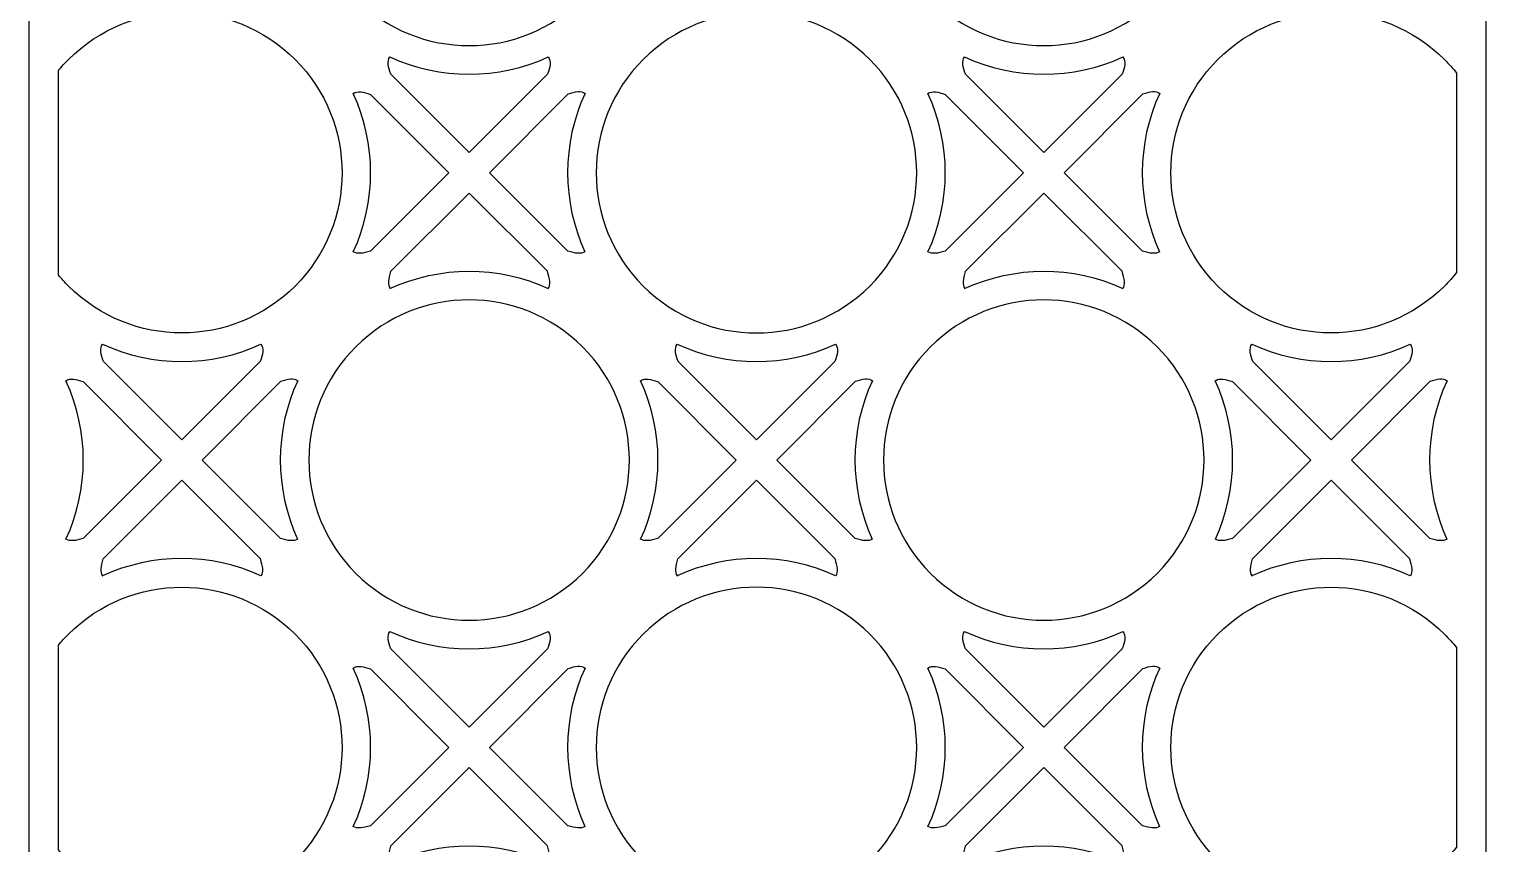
# Model space of a CAD drawing. Header units: centimetres. Extents: x -9.3 to 4.7, y -0.9 to 12.7.
# Drawn here: x -1.8 to 4.7, y 2.3 to 5.94 of the extents above; entities that cross this region are included whole.
import ezdxf

# ---------------------------------------------------------------- set-up
doc = ezdxf.new("R2010")
doc.units = ezdxf.units.CM
doc.header["$MEASUREMENT"] = 0
doc.layers.add('layer 1', color=7, linetype='Continuous')

msp = doc.modelspace()

# ---------------------------------------------------------------- linework, layer by layer
at = {"layer": 'layer 1', "color": 142}
for points, knots in [([(4.70471, -0.86993), (4.70471, -0.86993), (4.70471, -0.82396), (4.70471, -0.82396), (4.70471, -0.82396), (4.70471, -0.82396), (4.70471, -0.73895), (4.70471, -0.73895), (4.70471, -0.73895), (4.70471, -0.73895), (4.70471, 12.58783), (4.70471, 12.58783), (4.70471, 12.58783), (4.70471, 12.58783), (4.70471, 12.67946), (4.70471, 12.67946), (4.70471, 12.67946), (4.70471, 12.67946), (4.70471, 12.71882), (4.70471, 12.71882), (4.70471, 12.71882), (4.70471, 12.71882), (-1.67362, 12.71882), (-1.67362, 12.71882), (-1.67362, 12.71882), (-1.67362, 12.71882), (-1.70686, 12.71882), (-1.70686, 12.71882), (-1.70686, 12.71882), (-1.70686, 12.71882), (-1.8046, 12.71882), (-1.8046, 12.71882), (-1.8046, 12.71882), (-1.8046, 12.71882), (-1.8046, -0.73895), (-1.8046, -0.73895), (-1.8046, -0.73895), (-1.8046, -0.73895), (-1.8046, -0.76604), (-1.8046, -0.76604), (-1.8046, -0.76604), (-1.8046, -0.76604), (-1.8046, -0.86993), (-1.8046, -0.86993), (-1.8046, -0.86993), (-1.8046, -0.86993), (4.70471, -0.86993), (4.70471, -0.86993)], [0, 0, 0, 0, 0.0769231, 0.0769231, 0.0769231, 0.0769231, 0.1538462, 0.1538462, 0.1538462, 0.1538462, 0.2307692, 0.2307692, 0.2307692, 0.2307692, 0.3076923, 0.3076923, 0.3076923, 0.3076923, 0.3846154, 0.3846154, 0.3846154, 0.3846154, 0.4615385, 0.4615385, 0.4615385, 0.4615385, 0.5384615, 0.5384615, 0.5384615, 0.5384615, 0.6153846, 0.6153846, 0.6153846, 0.6153846, 0.6923077, 0.6923077, 0.6923077, 0.6923077, 0.7692308, 0.7692308, 0.7692308, 0.7692308, 0.8461538, 0.8461538, 0.8461538, 0.8461538, 1, 1, 1, 1]), ([(-0.34475, 7.0905), (-0.0652, 7.37006), (0.38823, 7.37006), (0.66777, 7.0905), (0.66777, 7.0905), (0.94733, 6.81096), (0.94733, 6.35754), (0.66777, 6.078), (0.66777, 6.078), (0.38823, 5.79844), (-0.0652, 5.79844), (-0.34475, 6.078), (-0.34475, 6.078), (-0.6243, 6.35754), (-0.6243, 6.81096), (-0.34475, 7.0905)], [0, 0, 0, 0, 0.2, 0.2, 0.2, 0.2, 0.4, 0.4, 0.4, 0.4, 0.6, 0.6, 0.6, 0.6, 1, 1, 1, 1]), ([(2.22316, 7.0905), (2.50271, 7.37006), (2.95614, 7.37006), (3.23568, 7.0905), (3.23568, 7.0905), (3.51522, 6.81096), (3.51522, 6.35754), (3.23568, 6.078), (3.23568, 6.078), (2.95614, 5.79844), (2.50271, 5.79844), (2.22316, 6.078), (2.22316, 6.078), (1.94362, 6.35754), (1.94362, 6.81096), (2.22316, 7.0905)], [0, 0, 0, 0, 0.2, 0.2, 0.2, 0.2, 0.4, 0.4, 0.4, 0.4, 0.6, 0.6, 0.6, 0.6, 1, 1, 1, 1]), ([(-1.67362, 4.84337), (-1.65953, 4.82641), (-1.64459, 4.80993), (-1.62869, 4.79404), (-1.62869, 4.79404), (-1.34916, 4.51449), (-0.89574, 4.51449), (-0.61618, 4.79404), (-0.61618, 4.79404), (-0.33663, 5.07359), (-0.33663, 5.52702), (-0.61618, 5.80656), (-0.61618, 5.80656), (-0.89574, 6.08612), (-1.34916, 6.08612), (-1.62869, 5.80656), (-1.62869, 5.80656), (-1.64459, 5.79066), (-1.65953, 5.77418), (-1.67362, 5.75723), (-1.67362, 5.75723), (-1.67362, 5.75723), (-1.67362, 4.84337), (-1.67362, 4.84337)], [0, 0, 0, 0, 0.1428571, 0.1428571, 0.1428571, 0.1428571, 0.2857143, 0.2857143, 0.2857143, 0.2857143, 0.4285714, 0.4285714, 0.4285714, 0.4285714, 0.5714286, 0.5714286, 0.5714286, 0.5714286, 0.7142857, 0.7142857, 0.7142857, 0.7142857, 1, 1, 1, 1]), ([(0.93921, 5.80656), (1.21875, 6.08612), (1.67218, 6.08612), (1.95173, 5.80656), (1.95173, 5.80656), (2.23128, 5.52702), (2.23128, 5.07359), (1.95173, 4.79404), (1.95173, 4.79404), (1.67218, 4.51449), (1.21875, 4.51449), (0.93921, 4.79404), (0.93921, 4.79404), (0.65965, 5.07359), (0.65965, 5.52702), (0.93921, 5.80656)], [0, 0, 0, 0, 0.2, 0.2, 0.2, 0.2, 0.4, 0.4, 0.4, 0.4, 0.6, 0.6, 0.6, 0.6, 1, 1, 1, 1]), ([(4.57372, 5.74596), (4.55702, 5.76691), (4.53902, 5.78717), (4.51963, 5.80656), (4.51963, 5.80656), (4.24008, 6.08612), (3.78666, 6.08612), (3.5071, 5.80656), (3.5071, 5.80656), (3.22756, 5.52702), (3.22756, 5.07359), (3.5071, 4.79404), (3.5071, 4.79404), (3.78666, 4.51449), (4.24008, 4.51449), (4.51963, 4.79404), (4.51963, 4.79404), (4.53902, 4.81343), (4.55702, 4.83369), (4.57372, 4.85464), (4.57372, 4.85464), (4.57372, 4.85464), (4.57372, 5.74596), (4.57372, 5.74596)], [0, 0, 0, 0, 0.1428571, 0.1428571, 0.1428571, 0.1428571, 0.2857143, 0.2857143, 0.2857143, 0.2857143, 0.4285714, 0.4285714, 0.4285714, 0.4285714, 0.5714286, 0.5714286, 0.5714286, 0.5714286, 0.7142857, 0.7142857, 0.7142857, 0.7142857, 1, 1, 1, 1]), ([(0.16152, 5.39078), (0.16152, 5.39078), (0.51183, 5.74109), (0.51183, 5.74109), (0.51183, 5.74109), (0.52251, 5.77145), (0.52976, 5.80006), (0.51517, 5.81781), (0.51517, 5.81781), (0.29137, 5.7146), (0.03161, 5.71459), (-0.19218, 5.8178), (-0.19218, 5.8178), (-0.20672, 5.80006), (-0.19957, 5.77151), (-0.18891, 5.74121), (-0.18891, 5.74121), (-0.18891, 5.74121), (0.16152, 5.39078), (0.16152, 5.39078)], [0, 0, 0, 0, 0.1666667, 0.1666667, 0.1666667, 0.1666667, 0.3333333, 0.3333333, 0.3333333, 0.3333333, 0.5, 0.5, 0.5, 0.5, 0.6666667, 0.6666667, 0.6666667, 0.6666667, 1, 1, 1, 1]), ([(2.72942, 5.39078), (2.72942, 5.39078), (3.07974, 5.74109), (3.07974, 5.74109), (3.07974, 5.74109), (3.09042, 5.77145), (3.09765, 5.80006), (3.08307, 5.81781), (3.08307, 5.81781), (2.85928, 5.7146), (2.5995, 5.71459), (2.37573, 5.8178), (2.37573, 5.8178), (2.36118, 5.80006), (2.36832, 5.7715), (2.37899, 5.7412), (2.37899, 5.7412), (2.37899, 5.7412), (2.72941, 5.39078), (2.72941, 5.39078), (2.72941, 5.39078), (2.72941, 5.39078), (2.72942, 5.39078), (2.72942, 5.39078)], [0, 0, 0, 0, 0.1428571, 0.1428571, 0.1428571, 0.1428571, 0.2857143, 0.2857143, 0.2857143, 0.2857143, 0.4285714, 0.4285714, 0.4285714, 0.4285714, 0.5714286, 0.5714286, 0.5714286, 0.5714286, 0.7142857, 0.7142857, 0.7142857, 0.7142857, 1, 1, 1, 1]), ([(-0.27902, 4.95024), (-0.27902, 4.95024), (0.07103, 5.30029), (0.07103, 5.30029), (0.07103, 5.30029), (0.07103, 5.30029), (-0.27934, 5.65066), (-0.27934, 5.65066), (-0.27934, 5.65066), (-0.3097, 5.66135), (-0.33829, 5.66856), (-0.35603, 5.65394), (-0.35603, 5.65394), (-0.25286, 5.43018), (-0.25283, 5.1705), (-0.356, 4.94672), (-0.356, 4.94672), (-0.33961, 4.9359), (-0.3122, 4.93937), (-0.27902, 4.95024)], [0, 0, 0, 0, 0.1666667, 0.1666667, 0.1666667, 0.1666667, 0.3333333, 0.3333333, 0.3333333, 0.3333333, 0.5, 0.5, 0.5, 0.5, 0.6666667, 0.6666667, 0.6666667, 0.6666667, 1, 1, 1, 1]), ([(0.60449, 5.65277), (0.60449, 5.65277), (0.252, 5.30029), (0.252, 5.30029), (0.252, 5.30029), (0.252, 5.30029), (0.60211, 4.95018), (0.60211, 4.95018), (0.60211, 4.95018), (0.63521, 4.93937), (0.66258, 4.93592), (0.67895, 4.94668), (0.67895, 4.94668), (0.57565, 5.17073), (0.57577, 5.43074), (0.67931, 5.65468), (0.67931, 5.65468), (0.6621, 5.66952), (0.63422, 5.66308), (0.60449, 5.65277)], [0, 0, 0, 0, 0.1666667, 0.1666667, 0.1666667, 0.1666667, 0.3333333, 0.3333333, 0.3333333, 0.3333333, 0.5, 0.5, 0.5, 0.5, 0.6666667, 0.6666667, 0.6666667, 0.6666667, 1, 1, 1, 1]), ([(2.28889, 4.95024), (2.28889, 4.95024), (2.63894, 5.30029), (2.63894, 5.30029), (2.63894, 5.30029), (2.63894, 5.30029), (2.60798, 5.33126), (2.60798, 5.33126), (2.60798, 5.33126), (2.60798, 5.33126), (2.28855, 5.65066), (2.28855, 5.65066), (2.28855, 5.65066), (2.2582, 5.66135), (2.22961, 5.66856), (2.21187, 5.65394), (2.21187, 5.65394), (2.31506, 5.43018), (2.31508, 5.1705), (2.21191, 4.94672), (2.21191, 4.94672), (2.22828, 4.9359), (2.25572, 4.93937), (2.28889, 4.95024)], [0, 0, 0, 0, 0.1428571, 0.1428571, 0.1428571, 0.1428571, 0.2857143, 0.2857143, 0.2857143, 0.2857143, 0.4285714, 0.4285714, 0.4285714, 0.4285714, 0.5714286, 0.5714286, 0.5714286, 0.5714286, 0.7142857, 0.7142857, 0.7142857, 0.7142857, 1, 1, 1, 1]), ([(3.17239, 5.65277), (3.17239, 5.65277), (2.81991, 5.30029), (2.81991, 5.30029), (2.81991, 5.30029), (2.81991, 5.30029), (3.17002, 4.95018), (3.17002, 4.95018), (3.17002, 4.95018), (3.20312, 4.93937), (3.23048, 4.93593), (3.24686, 4.94668), (3.24686, 4.94668), (3.14355, 5.17073), (3.14366, 5.43074), (3.24721, 5.65468), (3.24721, 5.65468), (3.22999, 5.66952), (3.20213, 5.66308), (3.17239, 5.65277)], [0, 0, 0, 0, 0.1666667, 0.1666667, 0.1666667, 0.1666667, 0.3333333, 0.3333333, 0.3333333, 0.3333333, 0.5, 0.5, 0.5, 0.5, 0.6666667, 0.6666667, 0.6666667, 0.6666667, 1, 1, 1, 1]), ([(0.51155, 4.85977), (0.5224, 4.82661), (0.52589, 4.7992), (0.51508, 4.78283), (0.51508, 4.78283), (0.29106, 4.88612), (0.03109, 4.886), (-0.19286, 4.78248), (-0.19286, 4.78248), (-0.19286, 4.78248), (-0.19196, 4.78337), (-0.19196, 4.78337), (-0.19196, 4.78337), (-0.20305, 4.79928), (-0.20009, 4.82606), (-0.1897, 4.85858), (-0.1897, 4.85858), (-0.1897, 4.85858), (0.16152, 5.2098), (0.16152, 5.2098), (0.16152, 5.2098), (0.16152, 5.2098), (0.51155, 4.85977), (0.51155, 4.85977)], [0, 0, 0, 0, 0.1428571, 0.1428571, 0.1428571, 0.1428571, 0.2857143, 0.2857143, 0.2857143, 0.2857143, 0.4285714, 0.4285714, 0.4285714, 0.4285714, 0.5714286, 0.5714286, 0.5714286, 0.5714286, 0.7142857, 0.7142857, 0.7142857, 0.7142857, 1, 1, 1, 1]), ([(3.07946, 4.85977), (3.09031, 4.82661), (3.09379, 4.7992), (3.08298, 4.78283), (3.08298, 4.78283), (2.85896, 4.88612), (2.599, 4.886), (2.37505, 4.78248), (2.37505, 4.78248), (2.37505, 4.78248), (2.37594, 4.78337), (2.37594, 4.78337), (2.37594, 4.78337), (2.36486, 4.79928), (2.36782, 4.82606), (2.37819, 4.85858), (2.37819, 4.85858), (2.37819, 4.85858), (2.72942, 5.2098), (2.72942, 5.2098), (2.72942, 5.2098), (2.72942, 5.2098), (3.07946, 4.85977), (3.07946, 4.85977)], [0, 0, 0, 0, 0.1428571, 0.1428571, 0.1428571, 0.1428571, 0.2857143, 0.2857143, 0.2857143, 0.2857143, 0.4285714, 0.4285714, 0.4285714, 0.4285714, 0.5714286, 0.5714286, 0.5714286, 0.5714286, 0.7142857, 0.7142857, 0.7142857, 0.7142857, 1, 1, 1, 1]), ([(-0.34475, 4.52261), (-0.0652, 4.80216), (0.38823, 4.80216), (0.66777, 4.52261), (0.66777, 4.52261), (0.94733, 4.24305), (0.94733, 3.78963), (0.66777, 3.51008), (0.66777, 3.51008), (0.38823, 3.23053), (-0.0652, 3.23053), (-0.34475, 3.51008), (-0.34475, 3.51008), (-0.6243, 3.78963), (-0.6243, 4.24305), (-0.34475, 4.52261)], [0, 0, 0, 0, 0.2, 0.2, 0.2, 0.2, 0.4, 0.4, 0.4, 0.4, 0.6, 0.6, 0.6, 0.6, 1, 1, 1, 1]), ([(2.22316, 4.52261), (2.50271, 4.80216), (2.95614, 4.80216), (3.23568, 4.52261), (3.23568, 4.52261), (3.51522, 4.24305), (3.51522, 3.78963), (3.23568, 3.51008), (3.23568, 3.51008), (2.95614, 3.23053), (2.50271, 3.23053), (2.22316, 3.51008), (2.22316, 3.51008), (1.94362, 3.78963), (1.94362, 4.24305), (2.22316, 4.52261)], [0, 0, 0, 0, 0.2, 0.2, 0.2, 0.2, 0.4, 0.4, 0.4, 0.4, 0.6, 0.6, 0.6, 0.6, 1, 1, 1, 1]), ([(-1.12243, 4.10683), (-1.12243, 4.10683), (-0.77211, 4.45716), (-0.77211, 4.45716), (-0.77211, 4.45716), (-0.76143, 4.48749), (-0.7542, 4.51611), (-0.76879, 4.53386), (-0.76879, 4.53386), (-0.99259, 4.43065), (-1.25235, 4.43063), (-1.47615, 4.53385), (-1.47615, 4.53385), (-1.49067, 4.51611), (-1.48353, 4.48755), (-1.47286, 4.45725), (-1.47286, 4.45725), (-1.47286, 4.45725), (-1.12243, 4.10683), (-1.12243, 4.10683)], [0, 0, 0, 0, 0.1666667, 0.1666667, 0.1666667, 0.1666667, 0.3333333, 0.3333333, 0.3333333, 0.3333333, 0.5, 0.5, 0.5, 0.5, 0.6666667, 0.6666667, 0.6666667, 0.6666667, 1, 1, 1, 1]), ([(1.44546, 4.10683), (1.44546, 4.10683), (1.7958, 4.45717), (1.7958, 4.45717), (1.7958, 4.45717), (1.80647, 4.48751), (1.8137, 4.51611), (1.79912, 4.53386), (1.79912, 4.53386), (1.57531, 4.43065), (1.31556, 4.43063), (1.09176, 4.53385), (1.09176, 4.53385), (1.07722, 4.51611), (1.08438, 4.48755), (1.09504, 4.45725), (1.09504, 4.45725), (1.09504, 4.45725), (1.44546, 4.10683), (1.44546, 4.10683)], [0, 0, 0, 0, 0.1666667, 0.1666667, 0.1666667, 0.1666667, 0.3333333, 0.3333333, 0.3333333, 0.3333333, 0.5, 0.5, 0.5, 0.5, 0.6666667, 0.6666667, 0.6666667, 0.6666667, 1, 1, 1, 1]), ([(4.01337, 4.10683), (4.01337, 4.10683), (4.36371, 4.45717), (4.36371, 4.45717), (4.36371, 4.45717), (4.37437, 4.48751), (4.38162, 4.51611), (4.36703, 4.53386), (4.36703, 4.53386), (4.14322, 4.43065), (3.88346, 4.43063), (3.65967, 4.53385), (3.65967, 4.53385), (3.64513, 4.51611), (3.65229, 4.48755), (3.66294, 4.45726), (3.66294, 4.45726), (3.66294, 4.45726), (4.01337, 4.10683), (4.01337, 4.10683)], [0, 0, 0, 0, 0.1666667, 0.1666667, 0.1666667, 0.1666667, 0.3333333, 0.3333333, 0.3333333, 0.3333333, 0.5, 0.5, 0.5, 0.5, 0.6666667, 0.6666667, 0.6666667, 0.6666667, 1, 1, 1, 1]), ([(-1.56298, 3.66628), (-1.56298, 3.66628), (-1.21292, 4.01634), (-1.21292, 4.01634), (-1.21292, 4.01634), (-1.21292, 4.01634), (-1.5633, 4.36671), (-1.5633, 4.36671), (-1.5633, 4.36671), (-1.59365, 4.3774), (-1.62224, 4.38459), (-1.63998, 4.37), (-1.63998, 4.37), (-1.53681, 4.14623), (-1.53678, 3.88654), (-1.63995, 3.66276), (-1.63995, 3.66276), (-1.62357, 3.65194), (-1.59614, 3.65542), (-1.56298, 3.66628)], [0, 0, 0, 0, 0.1666667, 0.1666667, 0.1666667, 0.1666667, 0.3333333, 0.3333333, 0.3333333, 0.3333333, 0.5, 0.5, 0.5, 0.5, 0.6666667, 0.6666667, 0.6666667, 0.6666667, 1, 1, 1, 1]), ([(-1.03194, 4.01634), (-1.03194, 4.01634), (-0.68186, 3.66624), (-0.68186, 3.66624), (-0.68186, 3.66624), (-0.64874, 3.65542), (-0.62137, 3.65197), (-0.605, 3.66274), (-0.605, 3.66274), (-0.70831, 3.88677), (-0.70819, 4.14679), (-0.60465, 4.37071), (-0.60465, 4.37071), (-0.62186, 4.38558), (-0.64972, 4.37911), (-0.67947, 4.36882), (-0.67947, 4.36882), (-0.67947, 4.36882), (-1.03194, 4.01634), (-1.03194, 4.01634)], [0, 0, 0, 0, 0.1666667, 0.1666667, 0.1666667, 0.1666667, 0.3333333, 0.3333333, 0.3333333, 0.3333333, 0.5, 0.5, 0.5, 0.5, 0.6666667, 0.6666667, 0.6666667, 0.6666667, 1, 1, 1, 1]), ([(1.00493, 3.66628), (1.00493, 3.66628), (1.35499, 4.01634), (1.35499, 4.01634), (1.35499, 4.01634), (1.35499, 4.01634), (1.35498, 4.01634), (1.35498, 4.01634), (1.35498, 4.01634), (1.35498, 4.01634), (1.0046, 4.36671), (1.0046, 4.36671), (1.0046, 4.36671), (0.97426, 4.3774), (0.94566, 4.38459), (0.92793, 4.37), (0.92793, 4.37), (1.03111, 4.14623), (1.03113, 3.88654), (0.92795, 3.66276), (0.92795, 3.66276), (0.94433, 3.65194), (0.97177, 3.65542), (1.00493, 3.66628)], [0, 0, 0, 0, 0.1428571, 0.1428571, 0.1428571, 0.1428571, 0.2857143, 0.2857143, 0.2857143, 0.2857143, 0.4285714, 0.4285714, 0.4285714, 0.4285714, 0.5714286, 0.5714286, 0.5714286, 0.5714286, 0.7142857, 0.7142857, 0.7142857, 0.7142857, 1, 1, 1, 1]), ([(1.53595, 4.01633), (1.53595, 4.01633), (1.88604, 3.66626), (1.88604, 3.66626), (1.88604, 3.66626), (1.91915, 3.65542), (1.94653, 3.65197), (1.96292, 3.66274), (1.96292, 3.66274), (1.8596, 3.88677), (1.85972, 4.14679), (1.96326, 4.37071), (1.96326, 4.37071), (1.94604, 4.38558), (1.91817, 4.37911), (1.88843, 4.36882), (1.88843, 4.36882), (1.88843, 4.36882), (1.53595, 4.01633), (1.53595, 4.01633)], [0, 0, 0, 0, 0.1666667, 0.1666667, 0.1666667, 0.1666667, 0.3333333, 0.3333333, 0.3333333, 0.3333333, 0.5, 0.5, 0.5, 0.5, 0.6666667, 0.6666667, 0.6666667, 0.6666667, 1, 1, 1, 1]), ([(3.57284, 3.66628), (3.57284, 3.66628), (3.92288, 4.01633), (3.92288, 4.01633), (3.92288, 4.01633), (3.92288, 4.01633), (3.57251, 4.36671), (3.57251, 4.36671), (3.57251, 4.36671), (3.54215, 4.3774), (3.51357, 4.38459), (3.49582, 4.37), (3.49582, 4.37), (3.599, 4.14623), (3.59902, 3.88654), (3.49586, 3.66276), (3.49586, 3.66276), (3.51225, 3.65194), (3.53967, 3.65542), (3.57284, 3.66628)], [0, 0, 0, 0, 0.1666667, 0.1666667, 0.1666667, 0.1666667, 0.3333333, 0.3333333, 0.3333333, 0.3333333, 0.5, 0.5, 0.5, 0.5, 0.6666667, 0.6666667, 0.6666667, 0.6666667, 1, 1, 1, 1]), ([(4.45634, 4.36882), (4.45634, 4.36882), (4.10386, 4.01634), (4.10386, 4.01634), (4.10386, 4.01634), (4.10386, 4.01634), (4.10386, 4.01633), (4.10386, 4.01633), (4.10386, 4.01633), (4.10386, 4.01633), (4.45394, 3.66626), (4.45394, 3.66626), (4.45394, 3.66626), (4.48706, 3.65542), (4.51444, 3.65197), (4.53081, 3.66274), (4.53081, 3.66274), (4.4275, 3.88677), (4.42763, 4.14679), (4.53117, 4.37071), (4.53117, 4.37071), (4.51395, 4.38558), (4.48608, 4.37911), (4.45634, 4.36882)], [0, 0, 0, 0, 0.1428571, 0.1428571, 0.1428571, 0.1428571, 0.2857143, 0.2857143, 0.2857143, 0.2857143, 0.4285714, 0.4285714, 0.4285714, 0.4285714, 0.5714286, 0.5714286, 0.5714286, 0.5714286, 0.7142857, 0.7142857, 0.7142857, 0.7142857, 1, 1, 1, 1]), ([(-1.12244, 3.92586), (-1.12244, 3.92586), (-1.47366, 3.57462), (-1.47366, 3.57462), (-1.47366, 3.57462), (-1.48404, 3.54211), (-1.487, 3.51533), (-1.47592, 3.49942), (-1.47592, 3.49942), (-1.47592, 3.49942), (-1.47681, 3.49852), (-1.47681, 3.49852), (-1.47681, 3.49852), (-1.25286, 3.60204), (-0.99289, 3.60216), (-0.76887, 3.49887), (-0.76887, 3.49887), (-0.75807, 3.51525), (-0.76156, 3.54266), (-0.77239, 3.57581), (-0.77239, 3.57581), (-0.77239, 3.57581), (-1.12244, 3.92586), (-1.12244, 3.92586)], [0, 0, 0, 0, 0.1428571, 0.1428571, 0.1428571, 0.1428571, 0.2857143, 0.2857143, 0.2857143, 0.2857143, 0.4285714, 0.4285714, 0.4285714, 0.4285714, 0.5714286, 0.5714286, 0.5714286, 0.5714286, 0.7142857, 0.7142857, 0.7142857, 0.7142857, 1, 1, 1, 1]), ([(1.44546, 3.92586), (1.44546, 3.92586), (1.09424, 3.57462), (1.09424, 3.57462), (1.09424, 3.57462), (1.08387, 3.54211), (1.08091, 3.51533), (1.09199, 3.49942), (1.09199, 3.49942), (1.09199, 3.49942), (1.0911, 3.49852), (1.0911, 3.49852), (1.0911, 3.49852), (1.31505, 3.60204), (1.57501, 3.60216), (1.79903, 3.49887), (1.79903, 3.49887), (1.80984, 3.51525), (1.80636, 3.54266), (1.7955, 3.57581), (1.7955, 3.57581), (1.7955, 3.57581), (1.44546, 3.92586), (1.44546, 3.92586)], [0, 0, 0, 0, 0.1428571, 0.1428571, 0.1428571, 0.1428571, 0.2857143, 0.2857143, 0.2857143, 0.2857143, 0.4285714, 0.4285714, 0.4285714, 0.4285714, 0.5714286, 0.5714286, 0.5714286, 0.5714286, 0.7142857, 0.7142857, 0.7142857, 0.7142857, 1, 1, 1, 1]), ([(4.01337, 3.92586), (4.01337, 3.92586), (3.66215, 3.57462), (3.66215, 3.57462), (3.66215, 3.57462), (3.65176, 3.54211), (3.64881, 3.51533), (3.65989, 3.49942), (3.65989, 3.49942), (3.65989, 3.49942), (3.65901, 3.49852), (3.65901, 3.49852), (3.65901, 3.49852), (3.88295, 3.60204), (4.14292, 3.60216), (4.36695, 3.49887), (4.36695, 3.49887), (4.37775, 3.51525), (4.37426, 3.54266), (4.36341, 3.57581), (4.36341, 3.57581), (4.36341, 3.57581), (4.04429, 3.89494), (4.04429, 3.89494), (4.04429, 3.89494), (4.04429, 3.89494), (4.01337, 3.92586), (4.01337, 3.92586)], [0, 0, 0, 0, 0.125, 0.125, 0.125, 0.125, 0.25, 0.25, 0.25, 0.25, 0.375, 0.375, 0.375, 0.375, 0.5, 0.5, 0.5, 0.5, 0.625, 0.625, 0.625, 0.625, 0.75, 0.75, 0.75, 0.75, 1, 1, 1, 1]), ([(-1.67362, 2.27547), (-1.65953, 2.25851), (-1.64459, 2.24203), (-1.62869, 2.22614), (-1.62869, 2.22614), (-1.34916, 1.94658), (-0.89574, 1.94658), (-0.61618, 2.22614), (-0.61618, 2.22614), (-0.33663, 2.50569), (-0.33663, 2.95911), (-0.61618, 3.23865), (-0.61618, 3.23865), (-0.89574, 3.51821), (-1.34916, 3.51821), (-1.62869, 3.23865), (-1.62869, 3.23865), (-1.64459, 3.22276), (-1.65953, 3.20628), (-1.67362, 3.18932), (-1.67362, 3.18932), (-1.67362, 3.18932), (-1.67362, 2.27547), (-1.67362, 2.27547)], [0, 0, 0, 0, 0.1428571, 0.1428571, 0.1428571, 0.1428571, 0.2857143, 0.2857143, 0.2857143, 0.2857143, 0.4285714, 0.4285714, 0.4285714, 0.4285714, 0.5714286, 0.5714286, 0.5714286, 0.5714286, 0.7142857, 0.7142857, 0.7142857, 0.7142857, 1, 1, 1, 1]), ([(0.93921, 3.23865), (1.21875, 3.51821), (1.67218, 3.51821), (1.95173, 3.23865), (1.95173, 3.23865), (2.23128, 2.95911), (2.23128, 2.50569), (1.95173, 2.22614), (1.95173, 2.22614), (1.67218, 1.94658), (1.21875, 1.94658), (0.93921, 2.22614), (0.93921, 2.22614), (0.65965, 2.50569), (0.65965, 2.95911), (0.93921, 3.23865)], [0, 0, 0, 0, 0.2, 0.2, 0.2, 0.2, 0.4, 0.4, 0.4, 0.4, 0.6, 0.6, 0.6, 0.6, 1, 1, 1, 1]), ([(4.57372, 3.17805), (4.55702, 3.199), (4.53902, 3.21926), (4.51963, 3.23865), (4.51963, 3.23865), (4.24008, 3.51821), (3.78666, 3.51821), (3.5071, 3.23865), (3.5071, 3.23865), (3.22756, 2.95911), (3.22756, 2.50569), (3.5071, 2.22614), (3.5071, 2.22614), (3.78666, 1.94658), (4.24008, 1.94658), (4.51963, 2.22614), (4.51963, 2.22614), (4.53902, 2.24553), (4.55702, 2.26578), (4.57372, 2.28673), (4.57372, 2.28673), (4.57372, 2.28673), (4.57372, 3.17805), (4.57372, 3.17805)], [0, 0, 0, 0, 0.1428571, 0.1428571, 0.1428571, 0.1428571, 0.2857143, 0.2857143, 0.2857143, 0.2857143, 0.4285714, 0.4285714, 0.4285714, 0.4285714, 0.5714286, 0.5714286, 0.5714286, 0.5714286, 0.7142857, 0.7142857, 0.7142857, 0.7142857, 1, 1, 1, 1]), ([(0.16152, 2.82287), (0.16152, 2.82287), (0.51183, 3.17318), (0.51183, 3.17318), (0.51183, 3.17318), (0.52251, 3.20353), (0.52976, 3.23216), (0.51517, 3.24991), (0.51517, 3.24991), (0.29137, 3.14669), (0.03161, 3.14667), (-0.19218, 3.24989), (-0.19218, 3.24989), (-0.20672, 3.23216), (-0.19957, 3.20359), (-0.18891, 3.1733), (-0.18891, 3.1733), (-0.18891, 3.1733), (0.16152, 2.82287), (0.16152, 2.82287)], [0, 0, 0, 0, 0.1666667, 0.1666667, 0.1666667, 0.1666667, 0.3333333, 0.3333333, 0.3333333, 0.3333333, 0.5, 0.5, 0.5, 0.5, 0.6666667, 0.6666667, 0.6666667, 0.6666667, 1, 1, 1, 1]), ([(2.72942, 2.82287), (2.72942, 2.82287), (3.07974, 3.17318), (3.07974, 3.17318), (3.07974, 3.17318), (3.09042, 3.20353), (3.09765, 3.23216), (3.08307, 3.24991), (3.08307, 3.24991), (2.85928, 3.14669), (2.5995, 3.14667), (2.37573, 3.24989), (2.37573, 3.24989), (2.36118, 3.23216), (2.36832, 3.20358), (2.37901, 3.17328), (2.37901, 3.17328), (2.37901, 3.17328), (2.72941, 2.82287), (2.72941, 2.82287), (2.72941, 2.82287), (2.72941, 2.82287), (2.72942, 2.82287), (2.72942, 2.82287)], [0, 0, 0, 0, 0.1428571, 0.1428571, 0.1428571, 0.1428571, 0.2857143, 0.2857143, 0.2857143, 0.2857143, 0.4285714, 0.4285714, 0.4285714, 0.4285714, 0.5714286, 0.5714286, 0.5714286, 0.5714286, 0.7142857, 0.7142857, 0.7142857, 0.7142857, 1, 1, 1, 1]), ([(0.04007, 2.76335), (0.04007, 2.76335), (-0.27935, 3.08277), (-0.27935, 3.08277), (-0.27935, 3.08277), (-0.30971, 3.09343), (-0.33829, 3.10065), (-0.35603, 3.08605), (-0.35603, 3.08605), (-0.25286, 2.86227), (-0.25283, 2.60259), (-0.356, 2.37881), (-0.356, 2.37881), (-0.33961, 2.36799), (-0.3122, 2.37146), (-0.27902, 2.38234), (-0.27902, 2.38234), (-0.27902, 2.38234), (0.07103, 2.73238), (0.07103, 2.73238), (0.07103, 2.73238), (0.07103, 2.73238), (0.04007, 2.76335), (0.04007, 2.76335)], [0, 0, 0, 0, 0.1428571, 0.1428571, 0.1428571, 0.1428571, 0.2857143, 0.2857143, 0.2857143, 0.2857143, 0.4285714, 0.4285714, 0.4285714, 0.4285714, 0.5714286, 0.5714286, 0.5714286, 0.5714286, 0.7142857, 0.7142857, 0.7142857, 0.7142857, 1, 1, 1, 1]), ([(0.6045, 3.08487), (0.6045, 3.08487), (0.252, 2.73238), (0.252, 2.73238), (0.252, 2.73238), (0.252, 2.73238), (0.60211, 2.38228), (0.60211, 2.38228), (0.60211, 2.38228), (0.63521, 2.37146), (0.66258, 2.368), (0.67895, 2.37879), (0.67895, 2.37879), (0.57565, 2.60282), (0.57577, 2.86283), (0.67931, 3.08677), (0.67931, 3.08677), (0.6621, 3.10161), (0.63423, 3.09517), (0.6045, 3.08487)], [0, 0, 0, 0, 0.1666667, 0.1666667, 0.1666667, 0.1666667, 0.3333333, 0.3333333, 0.3333333, 0.3333333, 0.5, 0.5, 0.5, 0.5, 0.6666667, 0.6666667, 0.6666667, 0.6666667, 1, 1, 1, 1]), ([(2.28889, 2.38234), (2.28889, 2.38234), (2.63894, 2.73238), (2.63894, 2.73238), (2.63894, 2.73238), (2.63894, 2.73238), (2.28855, 3.08277), (2.28855, 3.08277), (2.28855, 3.08277), (2.2582, 3.09343), (2.22961, 3.10065), (2.21187, 3.08605), (2.21187, 3.08605), (2.31506, 2.86227), (2.31508, 2.60259), (2.21191, 2.37881), (2.21191, 2.37881), (2.22828, 2.36799), (2.25572, 2.37146), (2.28889, 2.38234)], [0, 0, 0, 0, 0.1666667, 0.1666667, 0.1666667, 0.1666667, 0.3333333, 0.3333333, 0.3333333, 0.3333333, 0.5, 0.5, 0.5, 0.5, 0.6666667, 0.6666667, 0.6666667, 0.6666667, 1, 1, 1, 1]), ([(3.1724, 3.08487), (3.1724, 3.08487), (2.81991, 2.73238), (2.81991, 2.73238), (2.81991, 2.73238), (2.81991, 2.73238), (3.17002, 2.38228), (3.17002, 2.38228), (3.17002, 2.38228), (3.20312, 2.37146), (3.23048, 2.36802), (3.24686, 2.37879), (3.24686, 2.37879), (3.14355, 2.60282), (3.14366, 2.86283), (3.24721, 3.08677), (3.24721, 3.08677), (3.22999, 3.10161), (3.20214, 3.09517), (3.1724, 3.08487)], [0, 0, 0, 0, 0.1666667, 0.1666667, 0.1666667, 0.1666667, 0.3333333, 0.3333333, 0.3333333, 0.3333333, 0.5, 0.5, 0.5, 0.5, 0.6666667, 0.6666667, 0.6666667, 0.6666667, 1, 1, 1, 1]), ([(0.51155, 2.29186), (0.5224, 2.25871), (0.52589, 2.2313), (0.51508, 2.21491), (0.51508, 2.21491), (0.29106, 2.3182), (0.03109, 2.31809), (-0.19286, 2.21458), (-0.19286, 2.21458), (-0.19286, 2.21458), (-0.19196, 2.21546), (-0.19196, 2.21546), (-0.19196, 2.21546), (-0.20305, 2.23139), (-0.20009, 2.25816), (-0.1897, 2.29068), (-0.1897, 2.29068), (-0.1897, 2.29068), (0.16152, 2.6419), (0.16152, 2.6419), (0.16152, 2.6419), (0.16152, 2.6419), (0.51155, 2.29186), (0.51155, 2.29186)], [0, 0, 0, 0, 0.1428571, 0.1428571, 0.1428571, 0.1428571, 0.2857143, 0.2857143, 0.2857143, 0.2857143, 0.4285714, 0.4285714, 0.4285714, 0.4285714, 0.5714286, 0.5714286, 0.5714286, 0.5714286, 0.7142857, 0.7142857, 0.7142857, 0.7142857, 1, 1, 1, 1]), ([(3.07946, 2.29186), (3.09031, 2.25871), (3.09379, 2.2313), (3.08298, 2.21491), (3.08298, 2.21491), (2.85896, 2.3182), (2.599, 2.31809), (2.37505, 2.21458), (2.37505, 2.21458), (2.37505, 2.21458), (2.37594, 2.21546), (2.37594, 2.21546), (2.37594, 2.21546), (2.36486, 2.23139), (2.36782, 2.25816), (2.37819, 2.29068), (2.37819, 2.29068), (2.37819, 2.29068), (2.72942, 2.6419), (2.72942, 2.6419), (2.72942, 2.6419), (2.72942, 2.6419), (3.07946, 2.29186), (3.07946, 2.29186)], [0, 0, 0, 0, 0.1428571, 0.1428571, 0.1428571, 0.1428571, 0.2857143, 0.2857143, 0.2857143, 0.2857143, 0.4285714, 0.4285714, 0.4285714, 0.4285714, 0.5714286, 0.5714286, 0.5714286, 0.5714286, 0.7142857, 0.7142857, 0.7142857, 0.7142857, 1, 1, 1, 1])]:
    msp.add_open_spline(points, degree=3, knots=knots, dxfattribs=at)

doc.saveas('drawing.dxf')
